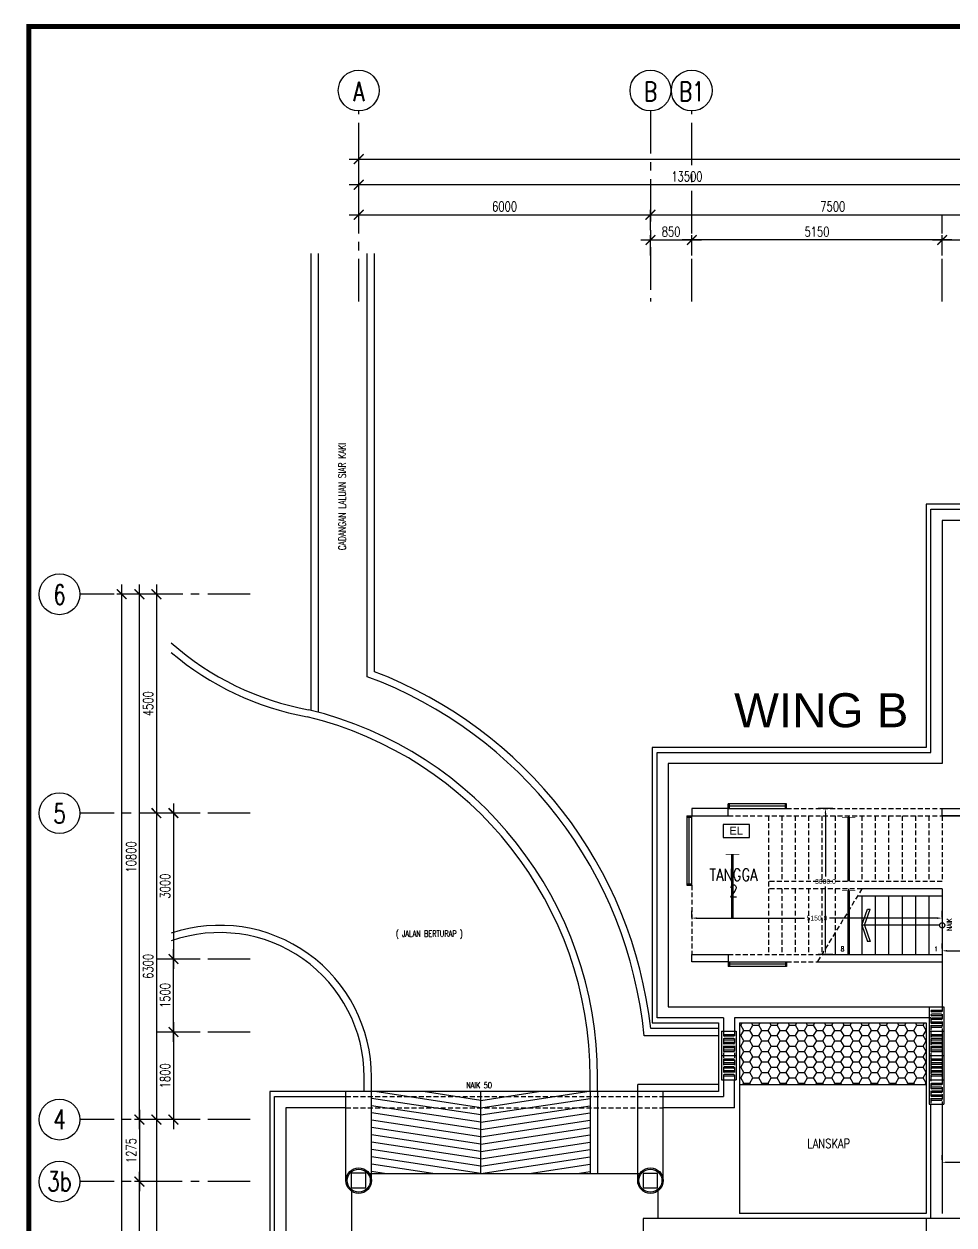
# Model space of a CAD drawing. Header units: inches. Extents: x -46 to 79554, y -41 to 101629.
# Drawn here: x -46 to 19082, y 31368 to 56059 of the extents above; entities that cross this region are included whole.
import ezdxf
from ezdxf.enums import TextEntityAlignment as Align

# ---------------------------------------------------------------- set-up
doc = ezdxf.new("R2010")
doc.units = ezdxf.units.IN
doc.header["$MEASUREMENT"] = 0
for name, pattern in [('CENTER', [2, 1.25, -0.25, 0.25, -0.25]), ('DASHED2', [0.375, 0.25, -0.125]), ('HIDDEN', [0.375, 0.25, -0.125])]:
    doc.linetypes.add(name, pattern=pattern)
for name, color, linetype in [('A-ARR', 4, 'Continuous'), ('A-BUBLE', 8, 'Continuous'), ('A-BUBLETEXT', 7, 'Continuous'), ('A-COLUMN', 3, 'Continuous'), ('A-DIM100', 4, 'Continuous'), ('A-DRAIN', 9, 'Continuous'), ('A-DROP', 8, 'Continuous'), ('A-FLR SYM', 13, 'Continuous'), ('A-HATCH', 8, 'Continuous'), ('A-HIDDEN', 8, 'HIDDEN'), ('A-JALAN', 11, 'Continuous'), ('A-NOTE', 2, 'Continuous'), ('A-PARTITION', 4, 'Continuous'), ('A-PTILE', 8, 'Continuous'), ('A-ROOMSYM', 3, 'Continuous'), ('A-STAIR', 2, 'Continuous'), ('A-STAIRH', 8, 'HIDDEN'), ('A-SUBTITLE', 2, 'Continuous'), ('A-SYM', 8, 'Continuous'), ('A-WALL', 1, 'Continuous'), ('EL LIGHT', 6, 'Continuous'), ('Grid', 8, 'CENTER'), ('LAMP', 5, 'Continuous'), ('MEAS', 7, 'Continuous')]:
    doc.layers.add(name, color=color, linetype=linetype)
doc.styles.add('arial', font='arial.ttf')
doc.styles.add('ARIAL-TAJUK1', font='arial.ttf', dxfattribs={"width": 0.75, "height": 150})
doc.styles.add('ROMANS', font='romans.shx', dxfattribs={"width": 0.75, "height": 200})
doc.styles.get("Standard").update_dxf_attribs({"font": 'arial.ttf'})
doc.styles.add('style1', font='romans.shx', dxfattribs={"height": 750})
doc.styles.add('STYLE2', font='romans.shx', dxfattribs={"width": 0.75, "height": 1000})
doc.dimstyles.new('DIM 100', dxfattribs={"dimtxt": 200, "dimasz": 200, "dimexe": 100, "dimexo": 70, "dimgap": 70, "dimtad": 1, "dimtoh": 1, "dimdec": 0, "dimzin": 0, "dimdsep": 46, "dimtxsty": 'ROMANS', "dimblk": 'ARCHTICK', "dimcen": 0.09, "dimdle": 200, "dimclrd": 4, "dimclre": 4, "dimclrt": 2, "dimadec": 0, "dimazin": 0, "dimtfac": 1, "dimtdec": 0, "dimtmove": 1, "dimatfit": 3, "dimfxl": 1, "dimtzin": 0, "dimarcsym": 0})
doc.dimstyles.get("Standard").update_dxf_attribs({"dimtxt": 100, "dimasz": 100, "dimexe": 150, "dimexo": 50, "dimgap": 50, "dimtad": 0, "dimtih": 1, "dimtoh": 1, "dimdec": 1, "dimzin": 0, "dimdsep": 46, "dimtxsty": 'Standard', "dimcen": 0.09, "dimadec": 0, "dimazin": 0, "dimtfac": 1, "dimtdec": 1, "dimtofl": 0, "dimtmove": 0, "dimatfit": 3, "dimfxl": 1, "dimtolj": 1, "dimtzin": 0, "dimarcsym": 0})

# ---------------------------------------------------------------- blocks, each defined once
blk = doc.blocks.new('_ArchTick')
at = {"color": 0, "linetype": 'ByBlock', "const_width": 0.15}
blk.add_lwpolyline([(-0.5, -0.5), (0.5, 0.5)], dxfattribs=at)
blk = doc.blocks.new('*D40')
at = {"layer": 'A-DIM100', "color": 4, "lineweight": -2, "transparency": 16777216}
for p, q in [((6839, 52966), (6839, 53383)), ((62939, 52966), (62939, 53383)), ((6639, 53283), (63139, 53283))]:
    blk.add_line(p, q, dxfattribs=at)
at = {"layer": 'DEFPOINTS', "color": 0, "transparency": 16777216}
for p in [(62939, 53283), (6839, 52896), (62939, 52896)]:
    blk.add_point(p, dxfattribs=at)
at = {"layer": 'A-DIM100', "color": 4, "lineweight": -2, "transparency": 16777216, "xscale": 200, "yscale": 200, "zscale": 200, "rotation": 180}
blk.add_blockref('_ArchTick', (6839, 53283), dxfattribs=at)
at = {"layer": 'A-DIM100', "color": 4, "lineweight": -2, "transparency": 16777216, "xscale": 200, "yscale": 200, "zscale": 200}
blk.add_blockref('_ArchTick', (62939, 53283), dxfattribs=at)
at = {"layer": 'A-DIM100', "color": 2, "transparency": 16777216, "insert": (34889, 53453), "char_height": 200, "attachment_point": 5, "style": 'ROMANS'}
blk.add_mtext('56100', dxfattribs=at)
blk = doc.blocks.new('*D42')
at = {"layer": 'A-DIM100', "color": 4, "lineweight": -2, "transparency": 16777216}
for p, q in [((2328, 33335), (2328, 44535)), ((2874, 44335), (2228, 44335)), ((2874, 33535), (2228, 33535))]:
    blk.add_line(p, q, dxfattribs=at)
at = {"layer": 'DEFPOINTS', "color": 0, "transparency": 16777216}
for p in [(2328, 44335), (2944, 44335), (2944, 33535)]:
    blk.add_point(p, dxfattribs=at)
at = {"layer": 'A-DIM100', "color": 4, "lineweight": -2, "transparency": 16777216, "xscale": 200, "yscale": 200, "zscale": 200}
for p, rotation in [((2328, 44335), 90), ((2328, 33535), 270)]:
    blk.add_blockref('_ArchTick', p, dxfattribs=dict(at, rotation=rotation))
at = {"layer": 'A-DIM100', "color": 2, "transparency": 16777216, "insert": (2158, 38935), "char_height": 200, "attachment_point": 5, "rotation": 90, "style": 'ROMANS'}
blk.add_mtext('10800', dxfattribs=at)
blk = doc.blocks.new('*D43')
at = {"layer": 'A-DIM100', "color": 4, "lineweight": -2, "transparency": 16777216}
for p, q in [((2678, 44535), (2678, 39635)), ((3224, 44335), (2578, 44335)), ((3224, 39835), (2578, 39835))]:
    blk.add_line(p, q, dxfattribs=at)
at = {"layer": 'DEFPOINTS', "color": 0, "transparency": 16777216}
for p in [(3294, 44335), (2678, 39835), (3294, 39835)]:
    blk.add_point(p, dxfattribs=at)
at = {"layer": 'A-DIM100', "color": 4, "lineweight": -2, "transparency": 16777216, "xscale": 200, "yscale": 200, "zscale": 200}
for p, rotation in [((2678, 44335), 90), ((2678, 39835), 270)]:
    blk.add_blockref('_ArchTick', p, dxfattribs=dict(at, rotation=rotation))
at = {"layer": 'A-DIM100', "color": 2, "transparency": 16777216, "insert": (2508, 42085), "char_height": 200, "attachment_point": 5, "rotation": 90, "style": 'ROMANS'}
blk.add_mtext('4500', dxfattribs=at)
blk = doc.blocks.new('*D44')
at = {"layer": 'A-DIM100', "color": 4, "lineweight": -2, "transparency": 16777216}
for p, q in [((2678, 40035), (2678, 33335)), ((3224, 39835), (2578, 39835)), ((3224, 33535), (2578, 33535))]:
    blk.add_line(p, q, dxfattribs=at)
at = {"layer": 'DEFPOINTS', "color": 0, "transparency": 16777216}
for p in [(3294, 39835), (2678, 33535), (3294, 33535)]:
    blk.add_point(p, dxfattribs=at)
at = {"layer": 'A-DIM100', "color": 4, "lineweight": -2, "transparency": 16777216, "xscale": 200, "yscale": 200, "zscale": 200}
for p, rotation in [((2678, 39835), 90), ((2678, 33535), 270)]:
    blk.add_blockref('_ArchTick', p, dxfattribs=dict(at, rotation=rotation))
at = {"layer": 'A-DIM100', "color": 2, "transparency": 16777216, "insert": (2508, 36685), "char_height": 200, "attachment_point": 5, "rotation": 90, "style": 'ROMANS'}
blk.add_mtext('6300', dxfattribs=at)
blk = doc.blocks.new('*D45')
at = {"layer": 'A-DIM100', "color": 4, "lineweight": -2, "transparency": 16777216}
for p, q in [((2678, 33735), (2678, 24335)), ((3224, 33535), (2578, 33535)), ((3224, 24535), (2578, 24535))]:
    blk.add_line(p, q, dxfattribs=at)
at = {"layer": 'DEFPOINTS', "color": 0, "transparency": 16777216}
for p in [(3294, 33535), (2678, 24535), (3294, 24535)]:
    blk.add_point(p, dxfattribs=at)
at = {"layer": 'A-DIM100', "color": 4, "lineweight": -2, "transparency": 16777216, "xscale": 200, "yscale": 200, "zscale": 200}
for p, rotation in [((2678, 33535), 90), ((2678, 24535), 270)]:
    blk.add_blockref('_ArchTick', p, dxfattribs=dict(at, rotation=rotation))
at = {"layer": 'A-DIM100', "color": 2, "transparency": 16777216, "insert": (2508, 29035), "char_height": 200, "attachment_point": 5, "rotation": 90, "style": 'ROMANS'}
blk.add_mtext('9000', dxfattribs=at)
blk = doc.blocks.new('*D48')
at = {"layer": 'A-DIM100', "color": 4, "lineweight": -2, "transparency": 16777216}
for p, q in [((12639, 52137), (20539, 52137)), ((12839, 51820), (12839, 52237)), ((20339, 51820), (20339, 52237))]:
    blk.add_line(p, q, dxfattribs=at)
at = {"layer": 'DEFPOINTS', "color": 0, "transparency": 16777216}
for p in [(20339, 52137), (12839, 51750), (20339, 51750)]:
    blk.add_point(p, dxfattribs=at)
at = {"layer": 'A-DIM100', "color": 4, "lineweight": -2, "transparency": 16777216, "xscale": 200, "yscale": 200, "zscale": 200, "rotation": 180}
blk.add_blockref('_ArchTick', (12839, 52137), dxfattribs=at)
at = {"layer": 'A-DIM100', "color": 4, "lineweight": -2, "transparency": 16777216, "xscale": 200, "yscale": 200, "zscale": 200}
blk.add_blockref('_ArchTick', (20339, 52137), dxfattribs=at)
at = {"layer": 'A-DIM100', "color": 2, "transparency": 16777216, "insert": (16589, 52307), "char_height": 200, "attachment_point": 5, "style": 'ROMANS'}
blk.add_mtext('7500', dxfattribs=at)
blk = doc.blocks.new('*D49')
at = {"layer": 'A-DIM100', "color": 4, "lineweight": -2, "transparency": 16777216}
for p, q in [((6639, 52137), (13039, 52137)), ((6839, 51820), (6839, 52237)), ((12839, 51820), (12839, 52237))]:
    blk.add_line(p, q, dxfattribs=at)
at = {"layer": 'DEFPOINTS', "color": 0, "transparency": 16777216}
for p in [(12839, 52137), (6839, 51750), (12839, 51750)]:
    blk.add_point(p, dxfattribs=at)
at = {"layer": 'A-DIM100', "color": 4, "lineweight": -2, "transparency": 16777216, "xscale": 200, "yscale": 200, "zscale": 200, "rotation": 180}
blk.add_blockref('_ArchTick', (6839, 52137), dxfattribs=at)
at = {"layer": 'A-DIM100', "color": 4, "lineweight": -2, "transparency": 16777216, "xscale": 200, "yscale": 200, "zscale": 200}
blk.add_blockref('_ArchTick', (12839, 52137), dxfattribs=at)
at = {"layer": 'A-DIM100', "color": 2, "transparency": 16777216, "insert": (9839, 52307), "char_height": 200, "attachment_point": 5, "style": 'ROMANS'}
blk.add_mtext('6000', dxfattribs=at)
blk = doc.blocks.new('*D84')
at = {"layer": 'A-DIM100', "color": 4, "lineweight": -2, "transparency": 16777216}
for p, q in [((2328, 33735), (2328, 32060)), ((2874, 33535), (2228, 33535)), ((2874, 32260), (2228, 32260))]:
    blk.add_line(p, q, dxfattribs=at)
at = {"layer": 'DEFPOINTS', "color": 0, "transparency": 16777216}
for p in [(2944, 33535), (2328, 32260), (2944, 32260)]:
    blk.add_point(p, dxfattribs=at)
at = {"layer": 'A-DIM100', "color": 4, "lineweight": -2, "transparency": 16777216, "xscale": 200, "yscale": 200, "zscale": 200}
for p, rotation in [((2328, 33535), 90), ((2328, 32260), 270)]:
    blk.add_blockref('_ArchTick', p, dxfattribs=dict(at, rotation=rotation))
at = {"layer": 'A-DIM100', "color": 2, "transparency": 16777216, "insert": (2158, 32897), "char_height": 200, "attachment_point": 5, "rotation": 90, "style": 'ROMANS'}
blk.add_mtext('1275', dxfattribs=at)
blk = doc.blocks.new('*D85')
at = {"layer": 'A-DIM100', "color": 4, "lineweight": -2, "transparency": 16777216}
for p, q in [((2328, 25610), (2328, 32460)), ((2874, 32260), (2228, 32260)), ((2874, 25810), (2228, 25810))]:
    blk.add_line(p, q, dxfattribs=at)
at = {"layer": 'DEFPOINTS', "color": 0, "transparency": 16777216}
for p in [(2328, 32260), (2944, 32260), (2944, 25810)]:
    blk.add_point(p, dxfattribs=at)
at = {"layer": 'A-DIM100', "color": 4, "lineweight": -2, "transparency": 16777216, "xscale": 200, "yscale": 200, "zscale": 200}
for p, rotation in [((2328, 32260), 90), ((2328, 25810), 270)]:
    blk.add_blockref('_ArchTick', p, dxfattribs=dict(at, rotation=rotation))
at = {"layer": 'A-DIM100', "color": 2, "transparency": 16777216, "insert": (2158, 29035), "char_height": 200, "attachment_point": 5, "rotation": 90, "style": 'ROMANS'}
blk.add_mtext('6450', dxfattribs=at)
blk = doc.blocks.new('*D88')
at = {"layer": 'A-DIM100', "color": 4, "lineweight": -2, "transparency": 16777216}
for p, q in [((1962, 44535), (1962, 13535)), ((2508, 44335), (1862, 44335)), ((2508, 13735), (1862, 13735))]:
    blk.add_line(p, q, dxfattribs=at)
at = {"layer": 'DEFPOINTS', "color": 0, "transparency": 16777216}
for p in [(2578, 44335), (1962, 13735), (2578, 13735)]:
    blk.add_point(p, dxfattribs=at)
at = {"layer": 'A-DIM100', "color": 4, "lineweight": -2, "transparency": 16777216, "xscale": 200, "yscale": 200, "zscale": 200}
for p, rotation in [((1962, 44335), 90), ((1962, 13735), 270)]:
    blk.add_blockref('_ArchTick', p, dxfattribs=dict(at, rotation=rotation))
at = {"layer": 'A-DIM100', "color": 2, "transparency": 16777216, "insert": (1792, 29035), "char_height": 200, "attachment_point": 5, "rotation": 90, "style": 'ROMANS'}
blk.add_mtext('30600', dxfattribs=at)
blk = doc.blocks.new('*D68')
at = {"layer": 'A-DIM100', "color": 4, "lineweight": -2, "transparency": 16777216}
for p, q in [((18639, 51619), (20539, 51619)), ((18839, 51301), (18839, 51719)), ((20339, 51301), (20339, 51719))]:
    blk.add_line(p, q, dxfattribs=at)
at = {"layer": 'DEFPOINTS', "color": 0, "transparency": 16777216}
for p in [(20339, 51619), (18839, 51231), (20339, 51231)]:
    blk.add_point(p, dxfattribs=at)
at = {"layer": 'A-DIM100', "color": 4, "lineweight": -2, "transparency": 16777216, "xscale": 200, "yscale": 200, "zscale": 200, "rotation": 180}
blk.add_blockref('_ArchTick', (18839, 51619), dxfattribs=at)
at = {"layer": 'A-DIM100', "color": 4, "lineweight": -2, "transparency": 16777216, "xscale": 200, "yscale": 200, "zscale": 200}
blk.add_blockref('_ArchTick', (20339, 51619), dxfattribs=at)
at = {"layer": 'A-DIM100', "color": 2, "transparency": 16777216, "insert": (19589, 51789), "char_height": 200, "attachment_point": 5, "style": 'ROMANS'}
blk.add_mtext('1500', dxfattribs=at)
blk = doc.blocks.new('*D69')
at = {"layer": 'A-DIM100', "color": 4, "lineweight": -2, "transparency": 16777216}
for p, q in [((19039, 51619), (13489, 51619)), ((13689, 51301), (13689, 51719)), ((18839, 51301), (18839, 51719))]:
    blk.add_line(p, q, dxfattribs=at)
at = {"layer": 'DEFPOINTS', "color": 0, "transparency": 16777216}
for p in [(13689, 51619), (13689, 51231), (18839, 51231)]:
    blk.add_point(p, dxfattribs=at)
at = {"layer": 'A-DIM100', "color": 4, "lineweight": -2, "transparency": 16777216, "xscale": 200, "yscale": 200, "zscale": 200, "rotation": 180}
blk.add_blockref('_ArchTick', (13689, 51619), dxfattribs=at)
at = {"layer": 'A-DIM100', "color": 4, "lineweight": -2, "transparency": 16777216, "xscale": 200, "yscale": 200, "zscale": 200}
blk.add_blockref('_ArchTick', (18839, 51619), dxfattribs=at)
at = {"layer": 'A-DIM100', "color": 2, "transparency": 16777216, "insert": (16264, 51789), "char_height": 200, "attachment_point": 5, "style": 'ROMANS'}
blk.add_mtext('5150', dxfattribs=at)
blk = doc.blocks.new('*D70')
at = {"layer": 'A-DIM100', "color": 4, "lineweight": -2, "transparency": 16777216}
for p, q in [((12639, 51619), (13889, 51619)), ((12839, 51301), (12839, 51719)), ((13689, 51301), (13689, 51719))]:
    blk.add_line(p, q, dxfattribs=at)
at = {"layer": 'DEFPOINTS', "color": 0, "transparency": 16777216}
for p in [(13689, 51619), (12839, 51231), (13689, 51231)]:
    blk.add_point(p, dxfattribs=at)
at = {"layer": 'A-DIM100', "color": 4, "lineweight": -2, "transparency": 16777216, "xscale": 200, "yscale": 200, "zscale": 200, "rotation": 180}
blk.add_blockref('_ArchTick', (12839, 51619), dxfattribs=at)
at = {"layer": 'A-DIM100', "color": 4, "lineweight": -2, "transparency": 16777216, "xscale": 200, "yscale": 200, "zscale": 200}
blk.add_blockref('_ArchTick', (13689, 51619), dxfattribs=at)
at = {"layer": 'A-DIM100', "color": 2, "transparency": 16777216, "insert": (13264, 51789), "char_height": 200, "attachment_point": 5, "style": 'ROMANS'}
blk.add_mtext('850', dxfattribs=at)
blk = doc.blocks.new('*D71')
at = {"layer": 'A-DIM100', "color": 4, "lineweight": -2, "transparency": 16777216}
for p, q in [((3028, 40035), (3028, 36635)), ((3574, 39835), (2928, 39835)), ((3574, 36835), (2928, 36835))]:
    blk.add_line(p, q, dxfattribs=at)
at = {"layer": 'DEFPOINTS', "color": 0, "transparency": 16777216}
for p in [(3644, 39835), (3028, 36835), (3644, 36835)]:
    blk.add_point(p, dxfattribs=at)
at = {"layer": 'A-DIM100', "color": 4, "lineweight": -2, "transparency": 16777216, "xscale": 200, "yscale": 200, "zscale": 200}
for p, rotation in [((3028, 39835), 90), ((3028, 36835), 270)]:
    blk.add_blockref('_ArchTick', p, dxfattribs=dict(at, rotation=rotation))
at = {"layer": 'A-DIM100', "color": 2, "transparency": 16777216, "insert": (2858, 38335), "char_height": 200, "attachment_point": 5, "rotation": 90, "style": 'ROMANS'}
blk.add_mtext('3000', dxfattribs=at)
blk = doc.blocks.new('*D72')
at = {"layer": 'A-DIM100', "color": 4, "lineweight": -2, "transparency": 16777216}
for p, q in [((3574, 36835), (2928, 36835)), ((3028, 35135), (3028, 37035)), ((3574, 35335), (2928, 35335))]:
    blk.add_line(p, q, dxfattribs=at)
at = {"layer": 'DEFPOINTS', "color": 0, "transparency": 16777216}
for p in [(3028, 36835), (3644, 36835), (3644, 35335)]:
    blk.add_point(p, dxfattribs=at)
at = {"layer": 'A-DIM100', "color": 4, "lineweight": -2, "transparency": 16777216, "xscale": 200, "yscale": 200, "zscale": 200}
for p, rotation in [((3028, 36835), 90), ((3028, 35335), 270)]:
    blk.add_blockref('_ArchTick', p, dxfattribs=dict(at, rotation=rotation))
at = {"layer": 'A-DIM100', "color": 2, "transparency": 16777216, "insert": (2858, 36085), "char_height": 200, "attachment_point": 5, "rotation": 90, "style": 'ROMANS'}
blk.add_mtext('1500', dxfattribs=at)
blk = doc.blocks.new('*D73')
at = {"layer": 'A-DIM100', "color": 4, "lineweight": -2, "transparency": 16777216}
for p, q in [((3574, 35335), (2928, 35335)), ((3028, 35535), (3028, 33335)), ((3574, 33535), (2928, 33535))]:
    blk.add_line(p, q, dxfattribs=at)
at = {"layer": 'DEFPOINTS', "color": 0, "transparency": 16777216}
for p in [(3644, 35335), (3028, 33535), (3644, 33535)]:
    blk.add_point(p, dxfattribs=at)
at = {"layer": 'A-DIM100', "color": 4, "lineweight": -2, "transparency": 16777216, "xscale": 200, "yscale": 200, "zscale": 200}
for p, rotation in [((3028, 35335), 90), ((3028, 33535), 270)]:
    blk.add_blockref('_ArchTick', p, dxfattribs=dict(at, rotation=rotation))
at = {"layer": 'A-DIM100', "color": 2, "transparency": 16777216, "insert": (2858, 34435), "char_height": 200, "attachment_point": 5, "rotation": 90, "style": 'ROMANS'}
blk.add_mtext('1800', dxfattribs=at)
blk = doc.blocks.new('*D77')
at = {"layer": 'A-DIM100', "color": 4, "lineweight": -2, "transparency": 16777216}
for p, q in [((6839, 52437), (6839, 52854)), ((20339, 52437), (20339, 52854)), ((20539, 52754), (6639, 52754))]:
    blk.add_line(p, q, dxfattribs=at)
at = {"layer": 'DEFPOINTS', "color": 0, "transparency": 16777216}
for p in [(6839, 52754), (6839, 52367), (20339, 52367)]:
    blk.add_point(p, dxfattribs=at)
at = {"layer": 'A-DIM100', "color": 4, "lineweight": -2, "transparency": 16777216, "xscale": 200, "yscale": 200, "zscale": 200, "rotation": 180}
blk.add_blockref('_ArchTick', (6839, 52754), dxfattribs=at)
at = {"layer": 'A-DIM100', "color": 4, "lineweight": -2, "transparency": 16777216, "xscale": 200, "yscale": 200, "zscale": 200}
blk.add_blockref('_ArchTick', (20339, 52754), dxfattribs=at)
at = {"layer": 'A-DIM100', "color": 2, "transparency": 16777216, "insert": (13589, 52924), "char_height": 200, "attachment_point": 5, "style": 'ROMANS'}
blk.add_mtext('13500', dxfattribs=at)
blk = doc.blocks.new('*D150')
at = {"layer": 'DEFPOINTS', "color": 0, "transparency": 16777216}
for p in [(16639, 39929), (16439, 36929), (16639, 36929)]:
    blk.add_point(p, dxfattribs=at)
at = {"layer": 'MEAS', "color": 0, "lineweight": -2, "transparency": 16777216}
for p, q in [((16589, 39929), (16289, 39929)), ((16439, 39829), (16439, 38531)), ((16439, 37029), (16439, 38328)), ((16589, 36929), (16289, 36929))]:
    blk.add_line(p, q, dxfattribs=at)
at = {"layer": 'MEAS', "color": 0, "transparency": 16777216}
for points in [[(16422, 39829), (16455, 39829), (16439, 39929)], [(16422, 37029), (16455, 37029), (16439, 36929)]]:
    blk.add_solid(points, dxfattribs=at)
at = {"layer": 'MEAS', "color": 0, "transparency": 16777216, "insert": (16439, 38429), "char_height": 100, "attachment_point": 5}
blk.add_mtext('\\A1;3000.0', dxfattribs=at)
blk = doc.blocks.new('*D151')
at = {"layer": 'DEFPOINTS', "color": 0, "transparency": 16777216}
for p in [(13689, 37642), (18839, 37677), (18839, 37642)]:
    blk.add_point(p, dxfattribs=at)
at = {"layer": 'MEAS', "color": 0, "lineweight": -2, "transparency": 16777216}
for p, q in [((13689, 37692), (13689, 37827)), ((18839, 37692), (18839, 37827)), ((13789, 37677), (16006, 37677)), ((18739, 37677), (16521, 37677))]:
    blk.add_line(p, q, dxfattribs=at)
at = {"layer": 'MEAS', "color": 0, "transparency": 16777216}
for points in [[(13789, 37693), (13789, 37660), (13689, 37677)], [(18739, 37693), (18739, 37660), (18839, 37677)]]:
    blk.add_solid(points, dxfattribs=at)
at = {"layer": 'MEAS', "color": 0, "transparency": 16777216, "insert": (16264, 37677), "char_height": 100, "attachment_point": 5}
blk.add_mtext('\\A1;5150.0', dxfattribs=at)
blk = doc.blocks.new('*D172')
at = {"layer": 'DEFPOINTS', "color": 0, "transparency": 16777216}
for p in [(18839, 32656), (18839, 32656), (50114, 32656)]:
    blk.add_point(p, dxfattribs=at)
at = {"layer": 'MEAS', "color": 0, "lineweight": -2, "transparency": 16777216}
for p, q in [((18839, 32706), (18839, 32806)), ((18939, 32656), (34180, 32656)), ((50014, 32656), (34772, 32656)), ((50114, 32706), (50114, 32806))]:
    blk.add_line(p, q, dxfattribs=at)
at = {"layer": 'MEAS', "color": 0, "transparency": 16777216}
for points in [[(18939, 32673), (18939, 32640), (18839, 32656)], [(50014, 32673), (50014, 32640), (50114, 32656)]]:
    blk.add_solid(points, dxfattribs=at)
at = {"layer": 'MEAS', "color": 0, "transparency": 16777216, "insert": (34476, 32656), "char_height": 100, "attachment_point": 5}
blk.add_mtext('\\A1;31275.0', dxfattribs=at)
blk = doc.blocks.new('*D175')
at = {"layer": 'DEFPOINTS', "color": 0, "transparency": 16777216}
for p in [(18839, 37004), (18839, 37004), (20339, 37004)]:
    blk.add_point(p, dxfattribs=at)
at = {"layer": 'MEAS', "color": 0, "lineweight": -2, "transparency": 16777216}
for p, q in [((18839, 37054), (18839, 37154)), ((20339, 37054), (20339, 37154)), ((18939, 37004), (19336, 37004)), ((20239, 37004), (19841, 37004))]:
    blk.add_line(p, q, dxfattribs=at)
at = {"layer": 'MEAS', "color": 0, "transparency": 16777216}
for points in [[(18939, 37021), (18939, 36988), (18839, 37004)], [(20239, 37021), (20239, 36988), (20339, 37004)]]:
    blk.add_solid(points, dxfattribs=at)
at = {"layer": 'MEAS', "color": 0, "transparency": 16777216, "insert": (19589, 37004), "char_height": 100, "attachment_point": 5}
blk.add_mtext('\\A1;1500.0', dxfattribs=at)
blk = doc.blocks.new('YBC136')
at = {"layer": 'LAMP'}
for points, const_width in [([(-135001, 195388), (-133690, 195388)], 54.6), ([(-135001, 195526), (-135001, 195250)], 10.9), ([(-133690, 195526), (-133690, 195250)], 10.9)]:
    blk.add_lwpolyline(points, dxfattribs=dict(at, const_width=const_width))
blk = doc.blocks.new('EMERGENCY LIGHT')
at = {"layer": 'EL LIGHT', "color": 6}
blk.add_lwpolyline([(49518, 4900), (48981, 4900), (48981, 4630), (49518, 4630)], close=True, dxfattribs=at)
at = {"layer": 'EL LIGHT', "color": 6, "style": 'arial'}
blk.add_text('EL', height=164.8, dxfattribs=at).set_placement((49105, 4690))

msp = doc.modelspace()

# ---------------------------------------------------------------- hatches: boundary and pattern name
at = {"layer": 'A-HATCH'}
h = msp.add_hatch(dxfattribs=at)
h.set_pattern_fill('HONEY', color=8, scale=1000)
h.set_pattern_definition([(0, (2570.67, -198349.36), (187.5, 108.253175), [125, -250]), (120, (2570.67, -198349.36), (-187.5, 108.253176), [125, -250]), (60, (2570.67, -198349.36), (4e-07, 216.50635), [-250, 125])])
h.paths.add_polyline_path([(18508.78, 35524.43), (14668.78, 35524.43), (14668.78, 35354.44), (18508.78, 35354.44)])
h.paths.add_polyline_path([(18508.78, 35354.44), (14668.78, 35354.44), (14668.78, 34259.44), (18508.78, 34259.44)])

# ---------------------------------------------------------------- linework, layer by layer
at = {"color": 8}
for p, q in [((15638.78, 40029.43), (14438.78, 40029.43)), ((14438.78, 39929.43), (14438.78, 40029.43)), ((14463.78, 39929.43), (14463.78, 40029.43)), ((15613.78, 39929.43), (15613.78, 40029.43)), ((15638.78, 39979.43), (15638.78, 40029.43)), ((13588.78, 39779.43), (13588.78, 38354.43)), ((13588.78, 39779.43), (13688.78, 39779.43)), ((13588.78, 39754.43), (13688.78, 39754.43)), ((13638.78, 38379.43), (13638.78, 39754.43)), ((13688.78, 38354.43), (13688.78, 39779.43)), ((14438.78, 39929.43), (15638.78, 39929.43)), ((15613.78, 39979.43), (14463.78, 39979.43)), ((15638.78, 39929.43), (15638.78, 39979.43)), ((13588.78, 38379.43), (13688.78, 38379.43)), ((13588.78, 38354.43), (13638.78, 38354.43)), ((13638.78, 38354.43), (13688.78, 38354.43)), ((14438.78, 36779.43), (15638.78, 36779.43)), ((14438.78, 36779.43), (14438.78, 36679.43)), ((15638.78, 36679.43), (14438.78, 36679.43)), ((14463.78, 36779.43), (14463.78, 36679.43)), ((15613.78, 36729.43), (14463.78, 36729.43)), ((15613.78, 36779.43), (15613.78, 36679.43)), ((15638.78, 36779.43), (15638.78, 36729.43)), ((15638.78, 36729.43), (15638.78, 36679.43)), ((18573.78, 35854.43), (18873.78, 35854.43)), ((14303.78, 35354.43), (14603.78, 35354.43)), ((18573.78, 35354.43), (18873.78, 35354.43)), ((14303.78, 34854.43), (14603.78, 34854.43)), ((18573.78, 34854.43), (18873.78, 34854.43)), ((14303.78, 34354.43), (14603.78, 34354.43)), ((18573.78, 34354.43), (18873.78, 34354.43)), ((6576.65, 32279.44), (6576.65, 34109.44)), ((7100.91, 32279.44), (7100.91, 34109.44)), ((11600.91, 34109.44), (11600.91, 32429.44)), ((11750.91, 34109.44), (11750.91, 32429.44)), ((12576.65, 32279.44), (12576.65, 34109.44)), ((13100.91, 32279.44), (13100.91, 34109.44)), ((18573.78, 33854.43), (18873.78, 33854.43)), ((18508.78, 31504.44), (18508.78, 26934.44))]:
    msp.add_line(p, q, dxfattribs=at)
at = {"color": 7}
for points in [[(4.09, 56008.6, 100, 100, 0), (79504.09, 56008.6, 100, 100, 0)], [(54.74, 56008.6, 100, 100, 0), (54.74, 8.6, 100, 100, 0)]]:
    msp.add_lwpolyline(points, format="xyseb", dxfattribs=at)
at = {"layer": 'A-ARR', "color": 8}
msp.add_line((18838.78, 39779.43), (20188.78, 39779.43), dxfattribs=at)
at = {"layer": 'A-BUBLE'}
for centre in [(6838.78, 54690.98), (12838.78, 54690.98), (13688.78, 54690.98), (684.1, 44334.73), (684.1, 39834.73), (684.1, 33534.73), (684.1, 32259.73)]:
    msp.add_circle(centre, 420.02, dxfattribs=at)
at = {"layer": 'A-COLUMN', "color": 8}
for points in [[(14438.78, 39929.43), (13688.78, 39929.43), (13688.78, 39779.43), (14438.78, 39779.43)], [(14438.78, 36779.43), (13688.78, 36779.43), (13688.78, 36929.43), (14438.78, 36929.43)], [(6685.87, 32132.01), (6985.87, 32132.01), (6985.87, 32432.01), (6685.87, 32432.01)], [(12686.3, 32128.82), (12986.3, 32128.82), (12986.3, 32428.82), (12686.3, 32428.82)]]:
    msp.add_lwpolyline(points, close=True, dxfattribs=at)
at = {"layer": 'A-DRAIN', "color": 8, "linetype": 'Continuous', "ltscale": 1000}
for p, q in [((44668.78, 46184.44), (18508.78, 46184.44)), ((18508.78, 46184.44), (18508.78, 41184.43)), ((18608.78, 41084.43), (18608.78, 46084.44)), ((18608.78, 46084.44), (38863.78, 46084.44)), ((44338.78, 45854.44), (18838.78, 45854.44)), ((18838.78, 45854.44), (18838.78, 40854.43)), ((18508.78, 41184.43), (12876.65, 41184.43)), ((12876.65, 41184.43), (12876.65, 35524.43)), ((12976.65, 35624.43), (12976.65, 41084.43)), ((12976.65, 41084.43), (18608.78, 41084.43)), ((18838.78, 40854.43), (13206.65, 40854.43)), ((13206.65, 40854.43), (13206.65, 35854.43)), ((13206.65, 35854.43), (18838.78, 35854.43)), ((18573.78, 35854.43), (18573.78, 33854.43)), ((18873.78, 35854.43), (18873.78, 33854.43)), ((14338.78, 35624.43), (12976.65, 35624.43)), ((14338.78, 35624.43), (14338.78, 35354.43)), ((18608.78, 35624.43), (14568.78, 35624.43)), ((14568.78, 35624.43), (14568.78, 35354.43)), ((12876.65, 35524.43), (14238.78, 35524.43)), ((14238.78, 35524.43), (14238.78, 34109.44)), ((14303.78, 35354.43), (14303.78, 34354.43)), ((14603.78, 35354.43), (14603.78, 34354.43)), ((14668.78, 35524.43), (18508.78, 35524.43)), ((14668.78, 35524.43), (14668.78, 31604.44)), ((18508.78, 35524.43), (18508.78, 31604.44)), ((14338.78, 34354.43), (14338.78, 34009.44)), ((14568.78, 33779.44), (14568.78, 34354.43)), ((14238.78, 34109.44), (5008.78, 34109.44)), ((5008.78, 34109.44), (5008.78, 23999.44)), ((14668.78, 34259.44), (18508.78, 34259.44)), ((5108.78, 24099.44), (5108.78, 34009.44)), ((5108.78, 34009.44), (6576.65, 34009.44)), ((13100.91, 34009.44), (14338.78, 34009.44)), ((18608.78, 31504.44), (18608.78, 33854.43)), ((18838.78, 33854.43), (18838.78, 31604.44)), ((6576.65, 33779.44), (5338.78, 33779.44)), ((5338.78, 33779.44), (5338.78, 24329.44)), ((14568.78, 33779.44), (13100.91, 33779.44)), ((18508.78, 31604.44), (14668.78, 31604.44)), ((18508.78, 31504.44), (12688.78, 31504.44)), ((42738.78, 31504.44), (18508.78, 31504.44))]:
    msp.add_line(p, q, dxfattribs=at)
at = {"layer": 'A-DROP', "color": 8}
for p, q in [((18838.78, 36929.43), (18838.78, 35854.43)), ((7053.75, 32429.44), (12623.81, 32429.44)), ((7053.75, 32429.44), (12623.81, 32429.44)), ((6688.78, 32064.46), (6688.78, 26044.41)), ((12988.78, 32064.46), (12988.78, 31504.44)), ((12688.78, 31504.44), (12688.78, 26934.44))]:
    msp.add_line(p, q, dxfattribs=at)
at = {"layer": 'A-HIDDEN', "color": 8, "linetype": 'HIDDEN', "ltscale": 1000}
msp.add_lwpolyline([(14438.78, 39929.43), (15263.78, 39929.43)], dxfattribs=at)
at = {"layer": 'A-JALAN', "color": 8}
for p, q in [((5860.92, 41948.56), (5860.92, 51342.88)), ((6010.92, 41909.57), (6010.92, 51342.88)), ((7010.92, 42639.38), (7010.92, 51342.88)), ((7160.92, 42743.34), (7160.92, 51342.88)), ((14238.78, 35409.44), (12844.68, 35409.44)), ((14238.78, 35259.44), (12709.62, 35259.44)), ((6950.91, 34109.44), (6950.91, 34409.44)), ((7100.91, 34109.44), (7100.91, 34409.44)), ((11600.91, 34109.44), (11600.91, 34409.44)), ((11600.91, 34109.44), (11600.91, 34409.44)), ((11750.91, 34109.44), (11750.91, 34409.44)), ((11750.91, 34109.44), (11750.91, 34409.44)), ((14238.78, 34259.44), (12576.65, 34259.44)), ((12576.65, 34109.44), (12576.65, 34259.44))]:
    msp.add_line(p, q, dxfattribs=at)
for centre, radius, start, end in [((6860.92, 47716), 5850, 228.486753, 259.635684), ((6860.92, 47716), 6000, 229.742539, 259.594726), ((3980.92, 34409.44), 8920, 6.436826, 69.114443), ((3980.92, 34409.44), 8770, 5.561915, 69.787907), ((3980.92, 34409.44), 7620, 0, 76.364713), ((3980.92, 34409.44), 7770, 0, 76.396248), ((3980.92, 34409.44), 3120, 0, 108.642362), ((3980.92, 34409.44), 2970, 0, 109.621462)]:
    msp.add_arc(centre, radius, start, end, dxfattribs=at)
at = {"layer": 'A-NOTE', "color": 8, "linetype": 'Continuous', "ltscale": 500}
for p, q in [((17187.45, 37529.43), (17300.21, 37860.4)), ((17245.1, 37529.43), (17357.86, 37860.4)), ((17300.21, 37860.4), (17357.86, 37860.4)), ((17187.45, 37529.43), (17300.21, 37198.47)), ((18783.78, 37529.43), (17187.45, 37529.43)), ((17245.1, 37529.43), (17357.86, 37198.47)), ((17357.86, 37198.47), (17300.21, 37198.47))]:
    msp.add_line(p, q, dxfattribs=at)
msp.add_circle((18838.78, 37529.43), 55, dxfattribs=at)
at = {"layer": 'A-PARTITION', "color": 8}
for centre, radius in [((6838.78, 32279.44), 262.13), ((6838.78, 32279.44), 237.13), ((12838.78, 32279.44), 262.13), ((12838.78, 32279.44), 237.13)]:
    msp.add_circle(centre, radius, dxfattribs=at)
at = {"layer": 'A-PTILE', "color": 8}
for p, q in [((18823.78, 35779.43), (18623.78, 35779.43)), ((18823.78, 35749.43), (18623.78, 35749.43)), ((18823.78, 35699.43), (18623.78, 35699.43)), ((18823.78, 35669.43), (18623.78, 35669.43)), ((18823.78, 35619.43), (18623.78, 35619.43)), ((18823.78, 35589.43), (18623.78, 35589.43)), ((18823.78, 35539.43), (18623.78, 35539.43)), ((18823.78, 35509.43), (18623.78, 35509.43)), ((18823.78, 35459.43), (18623.78, 35459.43)), ((18823.78, 35429.43), (18623.78, 35429.43)), ((14553.78, 35279.43), (14353.78, 35279.43)), ((14553.78, 35249.43), (14353.78, 35249.43)), ((14553.78, 35199.43), (14353.78, 35199.43)), ((14553.78, 35169.43), (14353.78, 35169.43)), ((14553.78, 35119.43), (14353.78, 35119.43)), ((14553.78, 35089.43), (14353.78, 35089.43)), ((18823.78, 35279.43), (18623.78, 35279.43)), ((18823.78, 35249.43), (18623.78, 35249.43)), ((18823.78, 35199.43), (18623.78, 35199.43)), ((18823.78, 35169.43), (18623.78, 35169.43)), ((18823.78, 35119.43), (18623.78, 35119.43)), ((18823.78, 35089.43), (18623.78, 35089.43)), ((14553.78, 35039.43), (14353.78, 35039.43)), ((14553.78, 35009.43), (14353.78, 35009.43)), ((14553.78, 34959.43), (14353.78, 34959.43)), ((14553.78, 34929.43), (14353.78, 34929.43)), ((18823.78, 35039.43), (18623.78, 35039.43)), ((18823.78, 35009.43), (18623.78, 35009.43)), ((18823.78, 34959.43), (18623.78, 34959.43)), ((18823.78, 34929.43), (18623.78, 34929.43)), ((14553.78, 34779.43), (14353.78, 34779.43)), ((14553.78, 34749.43), (14353.78, 34749.43)), ((14553.78, 34699.43), (14353.78, 34699.43)), ((14553.78, 34669.43), (14353.78, 34669.43)), ((14553.78, 34619.43), (14353.78, 34619.43)), ((14553.78, 34589.43), (14353.78, 34589.43)), ((18823.78, 34779.43), (18623.78, 34779.43)), ((18823.78, 34749.43), (18623.78, 34749.43)), ((18823.78, 34699.43), (18623.78, 34699.43)), ((18823.78, 34669.43), (18623.78, 34669.43)), ((18823.78, 34619.43), (18623.78, 34619.43)), ((18823.78, 34589.43), (18623.78, 34589.43)), ((14553.78, 34539.43), (14353.78, 34539.43)), ((14553.78, 34509.43), (14353.78, 34509.43)), ((14553.78, 34459.43), (14353.78, 34459.43)), ((14553.78, 34429.43), (14353.78, 34429.43)), ((18823.78, 34539.43), (18623.78, 34539.43)), ((18823.78, 34509.43), (18623.78, 34509.43)), ((18823.78, 34459.43), (18623.78, 34459.43)), ((18823.78, 34429.43), (18623.78, 34429.43)), ((9350.91, 33779.44), (7172.2, 34109.44)), ((9350.91, 33929.44), (8162.52, 34109.44)), ((9350.91, 32429.44), (9350.91, 34109.44)), ((9350.91, 33779.44), (11529.63, 34109.44)), ((9350.91, 33929.44), (10539.3, 34109.44)), ((18823.78, 34279.43), (18623.78, 34279.43)), ((18823.78, 34249.43), (18623.78, 34249.43)), ((18823.78, 34199.43), (18623.78, 34199.43)), ((18823.78, 34169.43), (18623.78, 34169.43)), ((18823.78, 34119.43), (18623.78, 34119.43)), ((18823.78, 34089.43), (18623.78, 34089.43)), ((9350.91, 33629.44), (7100.91, 33970.23)), ((9350.91, 33629.44), (11600.91, 33970.23)), ((18823.78, 34039.43), (18623.78, 34039.43)), ((18823.78, 34009.43), (18623.78, 34009.43)), ((18823.78, 33959.43), (18623.78, 33959.43)), ((18823.78, 33929.43), (18623.78, 33929.43)), ((9350.91, 33479.44), (7100.91, 33820.23)), ((9350.91, 33329.44), (7100.91, 33670.23)), ((9350.91, 33479.44), (11600.91, 33820.23)), ((9350.91, 33329.44), (11600.91, 33670.23)), ((9350.91, 33179.44), (7100.91, 33520.23)), ((9350.91, 33029.44), (7100.91, 33370.23)), ((9350.91, 33179.44), (11600.91, 33520.23)), ((9350.91, 33029.44), (11600.91, 33370.23)), ((9350.91, 32879.44), (7100.91, 33220.23)), ((9350.91, 32879.44), (11600.91, 33220.23)), ((9350.91, 32729.44), (7100.91, 33070.23)), ((9350.91, 32579.44), (7100.91, 32920.23)), ((9350.91, 32729.44), (11600.91, 33070.23)), ((9350.91, 32579.44), (11600.91, 32920.23)), ((9350.91, 32429.44), (7100.91, 32770.23)), ((8360.59, 32429.44), (7100.91, 32620.23)), ((9350.91, 32429.44), (11600.91, 32770.23)), ((10341.24, 32429.44), (11600.91, 32620.23)), ((7370.26, 32429.44), (7100.91, 32470.23)), ((11331.56, 32429.44), (11600.91, 32470.23))]:
    msp.add_line(p, q, dxfattribs=at)
for centre, start, end in [((18623.78, 35764.43), 90, 270), ((18623.78, 35684.43), 90, 270), ((18623.78, 35604.43), 90, 270), ((18823.78, 35764.43), 270, 90), ((18823.78, 35684.43), 270, 90), ((18823.78, 35604.43), 270, 90), ((18623.78, 35524.43), 90, 270), ((18623.78, 35444.43), 90, 270), ((18823.78, 35524.43), 270, 90), ((18823.78, 35444.43), 270, 90), ((14353.78, 35264.43), 90, 270), ((14353.78, 35184.43), 90, 270), ((14353.78, 35104.43), 90, 270), ((14553.78, 35264.43), 270, 90), ((14553.78, 35184.43), 270, 90), ((14553.78, 35104.43), 270, 90), ((18623.78, 35264.43), 90, 270), ((18623.78, 35184.43), 90, 270), ((18623.78, 35104.43), 90, 270), ((18823.78, 35264.43), 270, 90), ((18823.78, 35184.43), 270, 90), ((18823.78, 35104.43), 270, 90), ((14353.78, 35024.43), 90, 270), ((14353.78, 34944.43), 90, 270), ((14553.78, 35024.43), 270, 90), ((14553.78, 34944.43), 270, 90), ((18623.78, 35024.43), 90, 270), ((18623.78, 34944.43), 90, 270), ((18823.78, 35024.43), 270, 90), ((18823.78, 34944.43), 270, 90), ((14353.78, 34764.43), 90, 270), ((14353.78, 34684.43), 90, 270), ((14353.78, 34604.43), 90, 270), ((14553.78, 34764.43), 270, 90), ((14553.78, 34684.43), 270, 90), ((14553.78, 34604.43), 270, 90), ((18623.78, 34764.43), 90, 270), ((18623.78, 34684.43), 90, 270), ((18623.78, 34604.43), 90, 270), ((18823.78, 34764.43), 270, 90), ((18823.78, 34684.43), 270, 90), ((18823.78, 34604.43), 270, 90), ((14353.78, 34524.43), 90, 270), ((14353.78, 34444.43), 90, 270), ((14553.78, 34524.43), 270, 90), ((14553.78, 34444.43), 270, 90), ((18623.78, 34524.43), 90, 270), ((18623.78, 34444.43), 90, 270), ((18823.78, 34524.43), 270, 90), ((18823.78, 34444.43), 270, 90), ((18623.78, 34264.43), 90, 270), ((18623.78, 34184.43), 90, 270), ((18623.78, 34104.43), 90, 270), ((18823.78, 34264.43), 270, 90), ((18823.78, 34184.43), 270, 90), ((18823.78, 34104.43), 270, 90), ((18623.78, 34024.43), 90, 270), ((18623.78, 33944.43), 90, 270), ((18823.78, 34024.43), 270, 90), ((18823.78, 33944.43), 270, 90)]:
    msp.add_arc(centre, 15, start, end, dxfattribs=at)
at = {"layer": 'A-STAIR', "color": 8}
for p, q in [((18838.78, 38279.43), (17188.78, 38279.43)), ((18838.78, 38279.43), (18838.78, 36929.43)), ((18838.78, 38129.43), (17097.11, 38129.43)), ((17188.78, 38129.43), (17188.78, 36929.43)), ((17463.78, 38129.43), (17463.78, 36929.43)), ((17738.78, 38129.43), (17738.78, 36929.43)), ((18013.78, 38129.43), (18013.78, 36929.43)), ((18288.78, 38129.43), (18288.78, 36929.43)), ((18563.78, 38129.43), (18563.78, 36929.43)), ((16913.78, 37829.43), (16913.78, 36929.43)), ((16638.78, 37379.43), (16638.78, 36929.43)), ((16363.78, 36929.43), (18838.78, 36929.43)), ((16272.11, 36779.43), (18838.78, 36779.43))]:
    msp.add_line(p, q, dxfattribs=at)
at = {"layer": 'A-STAIRH', "color": 8, "linetype": 'DASHED2', "ltscale": 400}
for p, q in [((14438.78, 39929.43), (18838.78, 39929.43)), ((14438.78, 39779.43), (18838.78, 39779.43)), ((14438.78, 39779.43), (18838.78, 39779.43)), ((15263.78, 39779.43), (15263.78, 36929.43)), ((15538.78, 39779.43), (15538.78, 38429.43)), ((15813.78, 39779.43), (15813.78, 38429.43)), ((16088.78, 39779.43), (16088.78, 38429.43)), ((16363.78, 39779.43), (16363.78, 38429.43)), ((16638.78, 39779.43), (16638.78, 38429.43)), ((16913.78, 39779.43), (16913.78, 38429.43)), ((17188.78, 39779.43), (17188.78, 38429.43)), ((17463.78, 39779.43), (17463.78, 38429.43)), ((17738.78, 39779.43), (17738.78, 38429.43)), ((18013.78, 39779.43), (18013.78, 38429.43)), ((18288.78, 39779.43), (18288.78, 38429.43)), ((18563.78, 39779.43), (18563.78, 38429.43)), ((18838.78, 39779.43), (18838.78, 38429.43)), ((13688.78, 38354.43), (13688.78, 36929.43)), ((18838.78, 38429.43), (15263.78, 38429.43)), ((17188.78, 38279.43), (15263.78, 38279.43)), ((15538.78, 38279.43), (15538.78, 36929.43)), ((15813.78, 38279.43), (15813.78, 36929.43)), ((16088.78, 38279.43), (16088.78, 36929.43)), ((17188.78, 38279.43), (16272.11, 36779.43)), ((16363.78, 38279.43), (16363.78, 36929.43)), ((16638.78, 38279.43), (16638.78, 37379.43)), ((16913.78, 38279.43), (16913.78, 37829.43)), ((14438.78, 36929.43), (16363.78, 36929.43)), ((14438.78, 36779.43), (16272.11, 36779.43)), ((18838.78, 35854.43), (18838.78, 33854.43)), ((18608.78, 35624.43), (18608.78, 33854.43)), ((14338.78, 35354.43), (14338.78, 34354.43)), ((14568.78, 35354.43), (14568.78, 34354.43)), ((18608.78, 35354.43), (18608.78, 34354.43)), ((18838.78, 35354.43), (18838.78, 34354.43)), ((6576.65, 34009.44), (13100.91, 34009.44)), ((6576.65, 33779.44), (13100.91, 33779.44))]:
    msp.add_line(p, q, dxfattribs=at)
at = {"layer": 'A-WALL', "color": 8}
for p, q in [((18838.78, 39929.44), (20188.78, 39929.44)), ((18838.78, 39779.44), (18838.78, 39929.44)), ((20188.78, 39779.44), (18838.78, 39779.44))]:
    msp.add_line(p, q, dxfattribs=at)
at = {"layer": 'Grid', "ltscale": 700}
for p, q in [((6838.78, 50354.86), (6838.78, 54270.96)), ((12838.78, 54270.96), (12838.78, 50354.86)), ((13688.78, 50354.86), (13688.78, 54270.96)), ((18838.78, 50354.86), (18838.78, 52136.84)), ((4607.11, 44334.73), (1104.12, 44334.73)), ((4607.11, 39834.73), (1104.12, 39834.73)), ((4607.11, 36834.72), (2678.21, 36834.72)), ((4607.11, 35334.73), (2678.21, 35334.73)), ((4607.11, 33534.73), (1104.12, 33534.73)), ((4607.11, 32259.73), (1104.12, 32259.73))]:
    msp.add_line(p, q, dxfattribs=at)

# ---------------------------------------------------------------- block references
at = {"layer": 'LAMP', "rotation": 270}
for p in [(-178474.14, -95252.24), (-180862.13, -96013.84), (-178474.26, -96761.02)]:
    msp.add_blockref('YBC136', p, dxfattribs=at)
at = {"layer": 'LAMP', "color": 0}
msp.add_blockref('EMERGENCY LIGHT', (-34643.33, 34701.43), dxfattribs=at)

# ---------------------------------------------------------------- texts
at = {"layer": 'A-BUBLETEXT', "color": 3, "style": 'STYLE2', "width": 0.75}
for s, p in [('A', (6838.78, 54470.75)), ('B', (12838.78, 54470.75)), ('B1', (13688.78, 54470.75)), ('6', (684.1, 44125.73)), ('5', (684.1, 39625.73)), ('4', (684.1, 33340.72)), ('3b', (684.1, 32065.72))]:
    msp.add_text(s, height=400, dxfattribs=at).set_placement(p, align=Align.CENTER)
at = {"layer": 'A-DROP', "color": 8, "style": 'ROMANS', "width": 0.75}
msp.add_text('NAIK 50', height=125, dxfattribs=at).set_placement((9314.11, 34178.58), align=Align.CENTER)
at = {"layer": 'A-FLR SYM', "color": 2, "style": 'ROMANS', "width": 0.75}
msp.add_text('CADANGAN LALUAN SIAR KAKI', height=150, rotation=90, dxfattribs=at).set_placement((6571.54, 45239.7))
at = {"layer": 'A-FLR SYM', "color": 8, "style": 'ROMANS', "width": 0.75}
msp.add_text('( JALAN BERTURAP )', height=131.25, dxfattribs=at).set_placement((7603.78, 37291.77))
at = {"layer": 'A-NOTE', "color": 8, "linetype": 'Continuous', "ltscale": 500, "style": 'ROMANS', "width": 0.75}
msp.add_text('NAIK', height=100, rotation=90, dxfattribs=at).set_placement((19034.87, 37415.51))
at = {"layer": 'A-ROOMSYM', "color": 8, "style": 'style1', "width": 0.8}
for s, height, p in [('TANGGA', 250, (14547.44, 38443.34)), ('2', 250, (14547.44, 38111.96)), ('LANSKAP', 187.5, (16507.22, 32949.4))]:
    msp.add_text(s, height=height, dxfattribs=at).set_placement(p, align=Align.CENTER)
at = {"layer": 'A-SUBTITLE', "style": 'ARIAL-TAJUK1'}
msp.add_text('WING B', height=700, dxfattribs=at).set_placement((14559.55, 41600.5))
at = {"layer": 'A-SYM', "color": 8, "linetype": 'HIDDEN', "ltscale": 500, "style": 'ROMANS', "width": 0.75}
for s, p in [('8', (16751.15, 36994.77)), ('1', (18676.15, 36994.77))]:
    msp.add_text(s, height=100, dxfattribs=at).set_placement(p)

# ---------------------------------------------------------------- dimensions: what is measured, and where the dimension line sits
at = {"layer": 'A-DIM100'}
for base, p1, p2, picture, middle in [((62938.78, 53282.72), (6838.78, 52895.65), (62938.78, 52895.65), '*D40', (34888.78, 53452.72)), ((12838.78, 52136.84), (6838.78, 51749.76), (12838.78, 51749.76), '*D49', (9838.78, 52306.84)), ((20338.78, 52136.84), (12838.78, 51749.76), (20338.78, 51749.76), '*D48', (16588.78, 52306.84)), ((13688.78, 51618.54), (12838.78, 51231.46), (13688.78, 51231.46), '*D70', (13263.78, 51788.54)), ((20338.78, 51618.54), (18838.78, 51231.46), (20338.78, 51231.46), '*D68', (19588.78, 51788.54))]:
    dim = msp.add_linear_dim(base=base, p1=p1, p2=p2, dimstyle='DIM 100', dxfattribs=at)
    dim.commit()
    dim.dimension.update_dxf_attribs({"geometry": picture, "text_midpoint": middle})
for base, p1, p2, angle, picture, middle in [((6838.78, 52753.99), (20338.78, 52366.91), (6838.78, 52366.91), 180, '*D77', (13588.78, 52923.99)), ((13688.78, 51618.54), (18838.78, 51231.46), (13688.78, 51231.46), 180, '*D69', (16263.78, 51788.54)), ((1962.04, 13734.73), (2577.7, 44334.73), (2577.7, 13734.73), 90, '*D88', (1792.04, 29034.73)), ((2328.21, 44334.73), (2943.88, 33534.73), (2943.88, 44334.73), 270, '*D42', (2158.21, 38934.73)), ((2678.21, 39834.73), (3293.88, 44334.73), (3293.88, 39834.73), 90, '*D43', (2508.21, 42084.73)), ((2678.21, 33534.73), (3293.88, 39834.73), (3293.88, 33534.73), 90, '*D44', (2508.21, 36684.73)), ((3028.21, 36834.72), (3643.88, 39834.73), (3643.88, 36834.72), 90, '*D71', (2858.21, 38334.73)), ((3028.21, 36834.72), (3643.88, 35334.73), (3643.88, 36834.72), 270, '*D72', (2858.21, 36084.73)), ((3028.21, 33534.73), (3643.88, 35334.73), (3643.88, 33534.73), 90, '*D73', (2858.21, 34434.73)), ((2328.21, 32259.73), (2943.88, 33534.73), (2943.88, 32259.73), 90, '*D84', (2158.21, 32897.23)), ((2678.21, 24534.73), (3293.88, 33534.73), (3293.88, 24534.73), 90, '*D45', (2508.21, 29034.73)), ((2328.21, 32259.73), (2943.88, 25809.73), (2943.88, 32259.73), 270, '*D85', (2158.21, 29034.73))]:
    dim = msp.add_linear_dim(base=base, p1=p1, p2=p2, angle=angle, dimstyle='DIM 100', dxfattribs=at)
    dim.commit()
    dim.dimension.update_dxf_attribs({"geometry": picture, "text_midpoint": middle})
at = {"layer": 'MEAS'}
dim = msp.add_linear_dim(base=(16438.56, 36929.43), p1=(16638.78, 39929.43), p2=(16638.78, 36929.43), angle=90, dimstyle='Standard', dxfattribs=at)
dim.commit()
dim.dimension.update_dxf_attribs({"geometry": '*D150', "text_midpoint": (16438.56, 38429.43)})
for base, p1, p2, picture, middle in [((18838.78, 37676.62), (13688.78, 37641.93), (18838.78, 37641.93), '*D151', (16263.78, 37676.62)), ((18838.78, 37004.44), (20338.78, 37004.44), (18838.78, 37004.44), '*D175', (19588.78, 37004.44)), ((18838.78, 32656.17), (50113.78, 32656.17), (18838.78, 32656.17), '*D172', (34476.28, 32656.17))]:
    dim = msp.add_linear_dim(base=base, p1=p1, p2=p2, dimstyle='Standard', dxfattribs=at)
    dim.commit()
    dim.dimension.update_dxf_attribs({"geometry": picture, "text_midpoint": middle})

doc.saveas('drawing.dxf')
